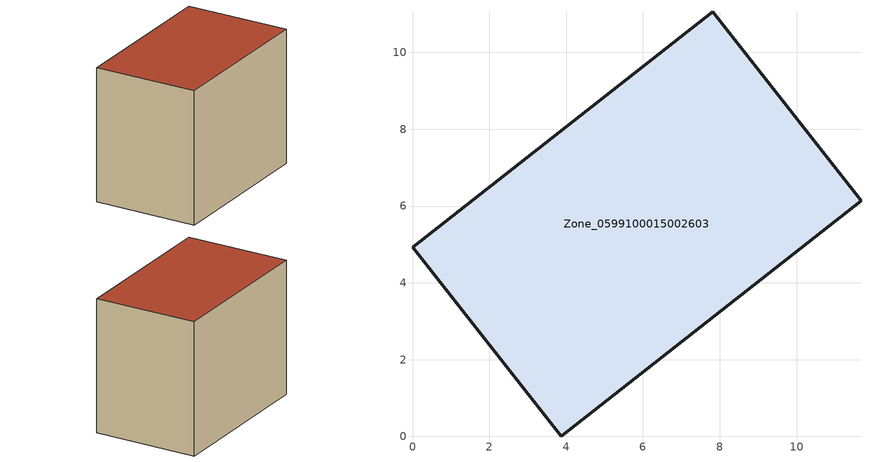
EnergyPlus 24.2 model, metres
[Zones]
Zone_0599100015002603
 floor ground (C_G): 7.81,11.06 11.68,6.14 3.88,0 0,4.93 z0.94
 wall outside (C_F): 3.88,0 11.68,6.14 7.81,11.06 0,4.93 3.88,0 z0.94:9
 roof outside (C_R): 11.68,6.14 7.81,11.06 0,4.93 3.88,0 z9
[BUILDING]
Pand.0599100015002603: North Axis=0; Terrain=City; Loads Convergence Tolerance Value=0.04; Temperature Convergence Tolerance Value=0.4; Solar Distribution=FullExterior; Maximum Number of Warmup Days=25; Minimum Number of Warmup Days=1
[Site:Location]
Rotterdam.The.Hague.AP_ZH_NLD Design_Conditions: Latitude=51.96; Longitude=4.45; Time Zone=1; Elevation=-4.5
[SITE:GROUNDTEMPERATURE:BUILDINGSURFACE]
18, 18, 18, 18, 18, 18, 18, 18, 18, 18, 18, 18
[MATERIAL] Thermal Absorptance=0.9; Solar Absorptance=0.7; Visible Absorptance=0.7
Name | Roughness | Thickness | Conductivity | Density | Specific Heat
G.TC.1965-1974 | MediumSmooth | 0.15 | 0.882353 | 540 | 1210
F.TC.1965-1974 | Rough | 0.3 | 0.697674 | 1920 | 840
R.TC.1965-1974 | MediumRough | 0.2 | 0.232558 | 1500 | 1000
[CONSTRUCTION]
C_G: G.TC.1965-1974
C_F: F.TC.1965-1974
C_R: R.TC.1965-1974
[ZONE]
Zone_0599100015002603: Type=1; Multiplier=1; Ceiling Height=Autocalculate; Volume=Autocalculate; Floor Area=autocalculate; Part of Total Floor Area=Yes
[ZONEINFILTRATION:DESIGNFLOWRATE]
Infil_Zone_0599100015002603: Zone or ZoneList or Space or SpaceList=Zone_0599100015002603; Schedule=AlwaysOn; Design Flow Rate Calculation Method=Flow/Area; Flow Rate per Floor Area=0.003; Constant Term Coefficient=1; Temperature Term Coefficient=0; Velocity Term Coefficient=0; Velocity Squared Term Coefficient=0
[HVACTEMPLATE:ZONE:IDEALLOADSAIRSYSTEM]
Zone_0599100015002603: Maximum Heating Supply Air Temperature=50; Minimum Cooling Supply Air Temperature=13; Maximum Heating Supply Air Humidity Ratio=0.0156; Minimum Cooling Supply Air Humidity Ratio=0.0077; Heating Limit=NoLimit; Cooling Limit=NoLimit; Dehumidification Control Type=ConstantSensibleHeatRatio; Cooling Sensible Heat Ratio=0.7; Dehumidification Setpoint=60; Humidification Control Type=None; Humidification Setpoint=30; Outdoor Air Method=None; Outdoor Air Flow Rate per Person=0.00944; Outdoor Air Flow Rate per Zone Floor Area=0; Outdoor Air Flow Rate per Zone=0; Demand Controlled Ventilation Type=None; Outdoor Air Economizer Type=NoEconomizer; Heat Recovery Type=None; Sensible Heat Recovery Effectiveness=0.7; Latent Heat Recovery Effectiveness=0.65
[ZONECONTROL:THERMOSTAT]
ThermostatControl_Zone_0599100015002603: Zone or ZoneList=Zone_0599100015002603; Control Type Schedule=DualSetpointControlType; Control 1=Thermostat_Zone_0599100015002603; Temperature Difference Between Cutout And Setpoint=0
[THERMOSTATSETPOINT:DUALSETPOINT]
Thermostat_Zone_0599100015002603: Heating Setpoint Temperature Schedule=HeatingSetpoint_Zone_0599100015002603; Cooling Setpoint Temperature Schedule=CoolingSetpoint_Zone_0599100015002603
[SCHEDULE:COMPACT]
HeatingSetpoint_Zone_0599100015002603: Through: 12/31, For: AllDays, Until: 24:00, 21
CoolingSetpoint_Zone_0599100015002603: Through: 12/31, For: AllDays, Until: 24:00, 24
DualSetpointControlType: Through: 12/31, For: AllDays, Until: 24:00, 4
AlwaysOn: Through: 12/31, For: AllDays, Until: 24:00, 1
